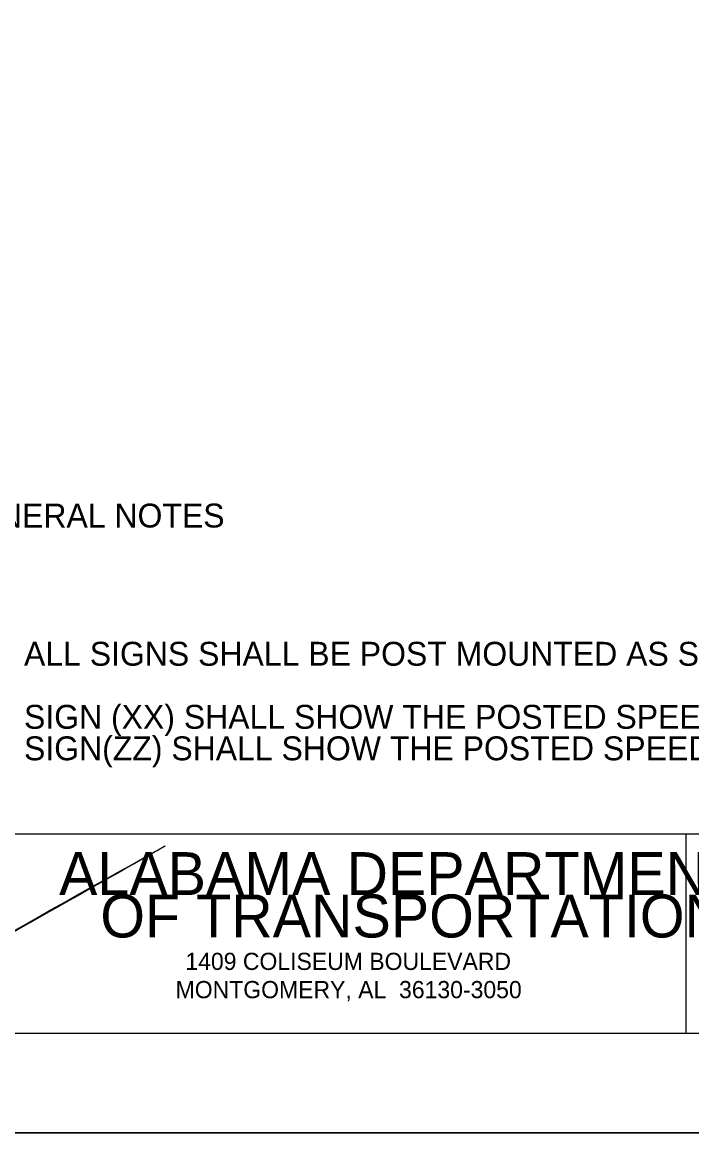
# Model space of a CAD drawing. Extents: x 0 to 34, y 0 to 22.
# Drawn here: x 2.29 to 5.65, y 0 to 5.58 of the extents above; entities that cross this region are included whole.
import ezdxf

# ---------------------------------------------------------------- set-up
doc = ezdxf.new("R2010")
doc.units = 0
for name, color, linetype in [('Level 1', 7, 'Continuous'), ('PlotBorder', 7, 'Continuous'), ('SHT-BNDRY', 7, 'Continuous'), ('SHT-FENCE', 7, 'Continuous'), ('Title_Box', 7, 'Continuous')]:
    doc.layers.add(name, color=color, linetype=linetype)

msp = doc.modelspace()

# ---------------------------------------------------------------- linework, layer by layer
at = {"layer": 'PlotBorder'}
msp.add_lwpolyline([(7.629394531249999e-10, -1.9073486328124998e-10), (34.00000000076294, -1.9073486328124998e-10), (34.00000000076294, 21.999999999809262), (7.629394531249999e-10, 21.999999999809262)], close=True, dxfattribs=at)
at = {"layer": 'SHT-BNDRY'}
msp.add_line((5.6246692768096915, 0.49999999980926507), (5.6246692768096915, 1.5010001218795774), dxfattribs=at)
msp.add_lwpolyline([(1.2500000007629393, 0.49999999980926507), (33.50000000076294, 0.49999999980926507), (33.50000000076294, 21.499999999809262), (1.2500000007629393, 21.499999999809262)], close=True, dxfattribs=at)
msp.add_lwpolyline([(1.2500000007629393, 1.5010001218795774), (33.50000000076294, 1.5010001218795774)], dxfattribs=at)
at = {"layer": 'SHT-FENCE'}
msp.add_lwpolyline([(7.629394531249999e-10, 22.000000000190735), (34.00000000076294, 22.000000000190735), (34.00000000076294, 1.9073486328124998e-10), (7.629394531249999e-10, 1.9073486328124998e-10)], close=True, dxfattribs=at)
at = {"layer": 'Title_Box'}
msp.add_spline([(1.624961834335327, 0.6758025968551635), (1.6397662046432493, 0.6758025968551635), (1.647168389892578, 0.6758025968551635), (1.647168389892578, 0.6758025968551635), (1.6619727602005003, 0.6758025968551635)], degree=3, dxfattribs=at)

# ---------------------------------------------------------------- texts
at = {"layer": 'Level 1'}
for s, p in [('GENERAL NOTES', (1.9428912670135496, 3.0390692377090454)), ('ALL SIGNS SHALL BE POST MOUNTED AS SHOWN.  ', (2.300278948974609, 2.345087926483154)), ('SIGN (XX) SHALL SHOW THE POSTED SPEED ENTERING THE WORK ZONE.  ', (2.300278948974609, 2.0286023033142087)), ('SIGN(ZZ) SHALL SHOW THE POSTED SPEED OUTSIDE THE WORK ZONE.', (2.300278948974609, 1.8703594919204711))]:
    msp.add_text(s, height=0.12, dxfattribs=at).set_placement(p)
at = {"layer": 'Title_Box'}
for s, height, p in [('ALABAMA DEPARTMENT', 0.21572599374714954, (2.476213131713867, 1.1933861618041992)), ('OF TRANSPORTATION', 0.21572599374714954, (2.683474317359924, 0.98068058719635)), ('1409 COLISEUM BOULEVARD', 0.08627338105289277, (3.1104040182113644, 0.8176063133239745)), ('MONTGOMERY, AL  36130-3050', 0.08627338105289277, (3.061411820602417, 0.6758025968551635))]:
    msp.add_text(s, height=height, dxfattribs=at).set_placement(p)

doc.saveas('drawing.dxf')
